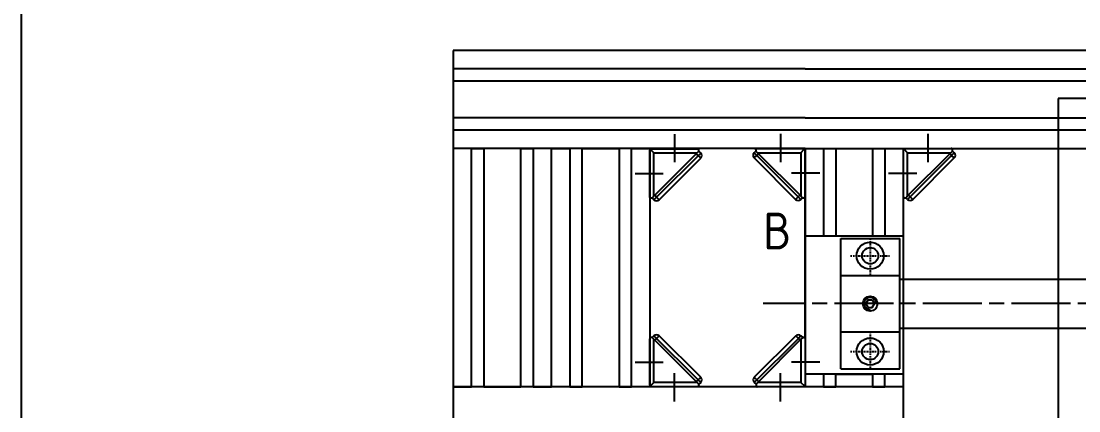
# Model space of a CAD drawing. Header units: millimetres. Extents: x 825 to 4294, y 1031 to 3282.
# Drawn here: x 3453.4 to 3883.6, y 2695.5 to 2854.2 of the extents above; entities that cross this region are included whole.
import ezdxf

# ---------------------------------------------------------------- set-up
doc = ezdxf.new("R2010")
doc.units = ezdxf.units.MM
for name, pattern in [('ACAD_ISO08W100', [36, 24, -3, 6, -3]), ('AUSGEZOGEN', [0]), ('CENTER', [50.8, 31.75, -6.35, 6.35, -6.35]), ('PHL_THICK', [0]), ('STRICHPUNKT', [1, 0.5, -0.25, 0, -0.25])]:
    doc.linetypes.add(name, pattern=pattern)
for name, color, linetype in [('L2STAR', 2, 'AUSGEZOGEN'), ('L5STAR', 7, 'AUSGEZOGEN'), ('M2STAR', 2, 'STRICHPUNKT'), ('osie', 221, 'ACAD_ISO08W100'), ('wozek', 110, 'Continuous')]:
    doc.layers.add(name, color=color, linetype=linetype)
doc.layers.add('linie4fun', color=6, linetype='Continuous', lineweight=25)
doc.styles.get("Standard").update_dxf_attribs({"font": 'geniso.shx'})

# ---------------------------------------------------------------- blocks, each defined once
blk = doc.blocks.new('CCLAB_201911010481883_57')
at = {"color": 92, "linetype": 'CENTER'}
blk.add_line((-6, -10), (5.5, -10), dxfattribs=at)
blk = doc.blocks.new('CCLAB_201911010481883_59')
at = {"color": 92, "linetype": 'CENTER'}
blk.add_line((10, 6), (10, -5.5), dxfattribs=at)

msp = doc.modelspace()

# ---------------------------------------------------------------- linework, layer by layer
msp.add_line((3453.37811, 3274.55207), (3453.37811, 2085.55207))
at = {"layer": 'L2STAR'}
msp.add_arc((3798.74329, 2739.13834), 2.5, 0, 270, dxfattribs=at)
at = {"layer": 'L5STAR'}
for p, q in [((3786.74329, 2712.63834), (3786.74329, 2765.63834)), ((3786.74329, 2765.63834), (3810.74329, 2765.63834)), ((3810.74329, 2712.63834), (3810.74329, 2765.63834)), ((3786.74329, 2750.63834), (3810.74329, 2750.63834)), ((3797.87726, 2740.63834), (3797.01124, 2739.13834)), ((3797.87726, 2737.63834), (3797.01124, 2739.13834)), ((3797.87726, 2740.63834), (3799.60931, 2740.63834)), ((3797.87726, 2737.63834), (3799.60931, 2737.63834)), ((3799.60931, 2740.63834), (3800.47534, 2739.13834)), ((3799.60931, 2737.63834), (3800.47534, 2739.13834)), ((3786.74329, 2727.63834), (3810.74329, 2727.63834)), ((3786.74329, 2712.63834), (3810.74329, 2712.63834))]:
    msp.add_line(p, q, dxfattribs=at)
for centre, radius in [((3798.74329, 2758.63834), 5.5), ((3798.74329, 2758.63834), 3.3), ((3798.74329, 2739.13834), 3), ((3798.74329, 2719.63834), 5.5), ((3798.74329, 2719.63834), 3.3)]:
    msp.add_circle(centre, radius, dxfattribs=at)
at = {"layer": 'linie4fun'}
for p, q in [((3772.24329, 2842.26889), (3629.08669, 2842.26889)), ((3629.08669, 2842.26889), (3629.08669, 2802.26889)), ((4146.74329, 2842.26889), (3772.24329, 2842.26889)), ((3772.24329, 2834.76889), (3629.08669, 2834.76889)), ((3772.24329, 2834.76889), (4146.74329, 2834.76889)), ((3772.24329, 2829.76889), (3629.08669, 2829.76889)), ((4146.74329, 2829.76889), (3772.24329, 2829.76889)), ((3772.24329, 2814.76889), (3629.08669, 2814.76889)), ((3772.24329, 2814.76889), (4146.74329, 2814.76889)), ((3772.24329, 2809.76889), (3629.08669, 2809.76889)), ((4146.74329, 2809.76889), (3772.24329, 2809.76889)), ((3772.24329, 2802.26889), (3629.08669, 2802.26889)), ((3629.08669, 2802.26889), (3629.08669, 2705.32136)), ((3636.58669, 2705.32136), (3636.58669, 2802.26889)), ((3636.58669, 2802.26889), (3641.58669, 2802.26889)), ((3641.58669, 2802.26889), (3641.58669, 2705.32136)), ((3656.58669, 2705.32136), (3656.58669, 2802.26889)), ((3656.58669, 2802.26889), (3661.58669, 2802.26889)), ((3661.58669, 2802.26889), (3661.58669, 2705.32136)), ((3669.08669, 2705.32136), (3669.08669, 2802.26889)), ((3669.08669, 2802.26889), (3676.58669, 2802.26889)), ((3676.58669, 2802.26889), (3676.58669, 2705.32136)), ((3681.58669, 2705.32136), (3681.58669, 2802.26889)), ((3681.58669, 2802.26889), (3696.58669, 2802.26889)), ((3696.58669, 2802.26889), (3696.58669, 2705.32136)), ((3701.58669, 2705.32136), (3701.58669, 2802.26889)), ((3701.58669, 2802.26889), (3709.08669, 2802.26889)), ((3709.08669, 2802.26889), (3709.08669, 2705.32136)), ((3772.24329, 2802.26889), (3812.24329, 2802.26889)), ((3772.24329, 2802.26889), (4146.74329, 2802.26889)), ((3772.24329, 2725.18605), (3772.24329, 2802.26889)), ((3772.24329, 2802.26889), (3772.24329, 2705.32136)), ((3779.74329, 2802.26889), (3779.74329, 2781.28384)), ((3784.74329, 2802.26889), (3784.74329, 2781.28384)), ((3799.74329, 2802.26889), (3799.74329, 2781.28384)), ((3804.74329, 2802.26889), (3804.74329, 2781.28384)), ((3812.24329, 2688.63834), (3812.24329, 2802.26889)), ((3779.74329, 2781.28384), (3779.74329, 2766.55067)), ((3784.74329, 2781.28384), (3784.74329, 2766.55067)), ((3799.74329, 2781.28384), (3799.74329, 2766.55067)), ((3804.74329, 2781.28384), (3804.74329, 2766.55067)), ((3812.24329, 2766.55067), (3772.24329, 2766.55067)), ((3810.74329, 2749.13834), (4106.74329, 2749.13834)), ((3810.74329, 2729.13834), (4106.74329, 2729.13834)), ((3812.24329, 2710.45288), (3772.24329, 2710.45288)), ((3779.74329, 2710.45288), (3779.74329, 2705.32136)), ((3784.74329, 2710.45288), (3799.74329, 2710.45288)), ((3784.74329, 2705.32136), (3784.74329, 2710.45288)), ((3784.74329, 2710.45288), (3799.74329, 2710.45288)), ((3799.74329, 2710.45288), (3799.74329, 2705.32136)), ((3804.74329, 2705.32136), (3804.74329, 2710.45288)), ((3812.24329, 2705.32136), (3629.08669, 2705.32136)), ((3629.08669, 2705.32136), (3636.58669, 2705.32136)), ((3629.08669, 2705.32136), (3629.08669, 2686.85821)), ((3641.58669, 2705.32136), (3656.58669, 2705.32136)), ((3661.58669, 2705.32136), (3669.08669, 2705.32136)), ((3676.58669, 2705.32136), (3681.58669, 2705.32136)), ((3696.58669, 2705.32136), (3701.58669, 2705.32136)), ((3779.74329, 2705.32136), (3784.74329, 2705.32136)), ((3799.74329, 2705.32136), (3804.74329, 2705.32136))]:
    msp.add_line(p, q, dxfattribs=at)
at = {"layer": 'linie4fun', "linetype": 'PHL_THICK'}
for p, q in [((3709.0847, 2801.17913), (3709.08804, 2801.25957)), ((3709.0847, 2782.67913), (3709.0847, 2801.17913)), ((3709.08804, 2801.25957), (3709.09823, 2801.34178)), ((3709.09823, 2801.34178), (3709.11537, 2801.42488)), ((3709.11537, 2801.42488), (3709.14035, 2801.50784)), ((3709.14035, 2801.50784), (3709.17287, 2801.58967)), ((3709.17287, 2801.58967), (3709.21312, 2801.66937)), ((3709.21312, 2801.66937), (3709.26112, 2801.74593)), ((3709.26112, 2801.74593), (3709.31607, 2801.81852)), ((3709.31607, 2801.81852), (3709.3776, 2801.88623)), ((3709.3776, 2801.88623), (3709.44531, 2801.94776)), ((3710.7847, 2800.47913), (3709.3776, 2801.88623)), ((3709.44531, 2801.94776), (3709.5179, 2802.00271)), ((3709.5179, 2802.00271), (3709.59449, 2802.05059)), ((3709.59449, 2802.05059), (3709.67416, 2802.09096)), ((3709.67416, 2802.09096), (3709.75599, 2802.12348)), ((3709.75599, 2802.12348), (3709.83895, 2802.14846)), ((3709.83895, 2802.14846), (3709.92205, 2802.1656)), ((3709.92205, 2802.1656), (3710.00426, 2802.17579)), ((3710.00426, 2802.17579), (3710.0847, 2802.17913)), ((3710.0847, 2802.17913), (3728.5847, 2802.17913)), ((3728.3847, 2800.47913), (3729.0847, 2801.17913)), ((3728.64124, 2802.17582), (3728.5847, 2802.17913)), ((3728.69828, 2802.16581), (3728.64124, 2802.17582)), ((3728.75486, 2802.14928), (3728.69828, 2802.16581)), ((3728.81035, 2802.1251), (3728.75486, 2802.14928)), ((3728.86347, 2802.0942), (3728.81035, 2802.1251)), ((3728.9135, 2802.05581), (3728.86347, 2802.0942)), ((3728.95934, 2802.01026), (3728.9135, 2802.05581)), ((3728.99996, 2801.95765), (3728.95934, 2802.01026)), ((3729.03419, 2801.89813), (3728.99996, 2801.95765)), ((3729.06092, 2801.83183), (3729.03419, 2801.89813)), ((3729.07842, 2801.75883), (3729.06092, 2801.83183)), ((3729.0847, 2801.67913), (3729.07842, 2801.75883)), ((3729.79179, 2800.472), (3729.08468, 2801.17911)), ((3729.0847, 2801.17913), (3729.0847, 2801.67913)), ((3751.5362, 2800.56176), (3752.24331, 2801.26887)), ((3752.24329, 2801.76889), (3752.24968, 2801.84857)), ((3752.24329, 2801.76889), (3752.24329, 2801.26889)), ((3752.24329, 2801.26889), (3752.94329, 2800.56889)), ((3752.24968, 2801.84857), (3752.26708, 2801.92159)), ((3752.26708, 2801.92159), (3752.2938, 2801.98789)), ((3752.2938, 2801.98789), (3752.32803, 2802.04741)), ((3752.32803, 2802.04741), (3752.36864, 2802.10002)), ((3752.36864, 2802.10002), (3752.41449, 2802.14557)), ((3752.41449, 2802.14557), (3752.46449, 2802.18387)), ((3752.46449, 2802.18387), (3752.51772, 2802.21511)), ((3752.51772, 2802.21511), (3752.57313, 2802.23904)), ((3752.57313, 2802.23904), (3752.62979, 2802.25583)), ((3752.62979, 2802.25583), (3752.68678, 2802.26568)), ((3752.68678, 2802.26568), (3752.74329, 2802.26889)), ((3752.74329, 2802.26889), (3771.24329, 2802.26889)), ((3770.54329, 2800.56889), (3771.9504, 2801.97599)), ((3771.24329, 2802.26889), (3771.32373, 2802.26555)), ((3771.32373, 2802.26555), (3771.40594, 2802.25536)), ((3771.40594, 2802.25536), (3771.48904, 2802.23822)), ((3771.48904, 2802.23822), (3771.572, 2802.21324)), ((3771.572, 2802.21324), (3771.65383, 2802.18072)), ((3771.65383, 2802.18072), (3771.73353, 2802.14047)), ((3771.73353, 2802.14047), (3771.81009, 2802.09247)), ((3771.81009, 2802.09247), (3771.88268, 2802.03752)), ((3771.88268, 2802.03752), (3771.9504, 2801.97599)), ((3771.9504, 2801.97599), (3772.01192, 2801.90828)), ((3772.01192, 2801.90828), (3772.06688, 2801.83569)), ((3772.06688, 2801.83569), (3772.11476, 2801.7591)), ((3772.11476, 2801.7591), (3772.15513, 2801.67943)), ((3772.15513, 2801.67943), (3772.18764, 2801.5976)), ((3772.18764, 2801.5976), (3772.21262, 2801.51464)), ((3772.21262, 2801.51464), (3772.22976, 2801.43154)), ((3772.22976, 2801.43154), (3772.23995, 2801.34933)), ((3772.23995, 2801.34933), (3772.24329, 2801.26889)), ((3772.24329, 2801.26889), (3772.24329, 2782.76889)), ((3812.24329, 2801.26889), (3812.24662, 2801.34933)), ((3812.24329, 2782.76889), (3812.24329, 2801.26889)), ((3812.24662, 2801.34933), (3812.25682, 2801.43154)), ((3812.25682, 2801.43154), (3812.27396, 2801.51464)), ((3812.27396, 2801.51464), (3812.29894, 2801.5976)), ((3812.29894, 2801.5976), (3812.33145, 2801.67943)), ((3812.33145, 2801.67943), (3812.3717, 2801.75913)), ((3812.3717, 2801.75913), (3812.4197, 2801.83569)), ((3812.4197, 2801.83569), (3812.47465, 2801.90828)), ((3812.47465, 2801.90828), (3812.53618, 2801.97599)), ((3812.53618, 2801.97599), (3812.6039, 2802.03752)), ((3813.94329, 2800.56889), (3812.53618, 2801.97599)), ((3812.6039, 2802.03752), (3812.67649, 2802.09247)), ((3812.67649, 2802.09247), (3812.75308, 2802.14035)), ((3812.75308, 2802.14035), (3812.83275, 2802.18072)), ((3812.83275, 2802.18072), (3812.91457, 2802.21324)), ((3812.91457, 2802.21324), (3812.99754, 2802.23822)), ((3812.99754, 2802.23822), (3813.08064, 2802.25536)), ((3813.08064, 2802.25536), (3813.16284, 2802.26555)), ((3813.16284, 2802.26555), (3813.24329, 2802.26889)), ((3813.24329, 2802.26889), (3831.74329, 2802.26889)), ((3831.54329, 2800.56889), (3832.24329, 2801.26889)), ((3831.79983, 2802.26558), (3831.74329, 2802.26889)), ((3831.85687, 2802.25557), (3831.79983, 2802.26558)), ((3831.91345, 2802.23904), (3831.85687, 2802.25557)), ((3831.96893, 2802.21486), (3831.91345, 2802.23904)), ((3832.02206, 2802.18396), (3831.96893, 2802.21486)), ((3832.07208, 2802.14557), (3832.02206, 2802.18396)), ((3832.11792, 2802.10002), (3832.07208, 2802.14557)), ((3832.15854, 2802.04741), (3832.11792, 2802.10002)), ((3832.19277, 2801.98789), (3832.15854, 2802.04741)), ((3832.2195, 2801.92159), (3832.19277, 2801.98789)), ((3832.23701, 2801.84859), (3832.2195, 2801.92159)), ((3832.24329, 2801.76889), (3832.23701, 2801.84859)), ((3832.95038, 2800.56176), (3832.24327, 2801.26887)), ((3832.24329, 2801.26889), (3832.24329, 2801.76889)), ((3710.7847, 2800.47913), (3728.3847, 2800.47913)), ((3710.7847, 2782.87913), (3728.3847, 2800.47913)), ((3710.7847, 2782.87913), (3710.7847, 2800.47913)), ((3711.85249, 2782.5327), (3729.79179, 2800.472)), ((3712.91315, 2781.47204), (3729.79179, 2798.35068)), ((3728.73113, 2799.41134), (3728.02402, 2800.11844)), ((3729.79179, 2798.35068), (3728.73113, 2799.41134)), ((3751.5362, 2800.56176), (3752.59686, 2799.5011)), ((3751.5362, 2798.44044), (3752.59686, 2799.5011)), ((3751.5362, 2798.44044), (3768.41484, 2781.5618)), ((3752.59686, 2799.5011), (3753.30397, 2800.2082)), ((3752.59686, 2799.5011), (3770.53616, 2781.5618)), ((3752.94329, 2800.56889), (3770.54329, 2782.96889)), ((3752.94329, 2800.56889), (3770.54329, 2800.56889)), ((3770.54329, 2800.56889), (3770.54329, 2782.96889)), ((3813.94329, 2800.56889), (3831.54329, 2800.56889)), ((3813.94329, 2782.96889), (3831.54329, 2800.56889)), ((3813.94329, 2782.96889), (3813.94329, 2800.56889)), ((3815.01108, 2782.62246), (3832.95038, 2800.56176)), ((3816.07174, 2781.5618), (3832.95038, 2798.44044)), ((3831.88972, 2799.5011), (3831.18261, 2800.2082)), ((3832.95038, 2798.44044), (3831.88972, 2799.5011)), ((3709.08791, 2782.62262), (3709.0847, 2782.67913)), ((3709.09776, 2782.56563), (3709.08791, 2782.62262)), ((3709.11455, 2782.50897), (3709.09776, 2782.56563)), ((3709.13848, 2782.45356), (3709.11455, 2782.50897)), ((3709.16972, 2782.40033), (3709.13848, 2782.45356)), ((3709.20802, 2782.35033), (3709.16972, 2782.40033)), ((3709.25357, 2782.30448), (3709.20802, 2782.35033)), ((3709.30618, 2782.26387), (3709.25357, 2782.30448)), ((3709.3657, 2782.22964), (3709.30618, 2782.26387)), ((3709.432, 2782.20291), (3709.3657, 2782.22964)), ((3709.50502, 2782.18552), (3709.432, 2782.20291)), ((3709.5847, 2782.17913), (3709.50502, 2782.18552)), ((3709.5847, 2782.17913), (3710.0847, 2782.17913)), ((3710.0847, 2782.17913), (3710.7847, 2782.87913)), ((3710.79183, 2781.47204), (3710.08472, 2782.17915)), ((3710.79183, 2781.47204), (3711.85249, 2782.5327)), ((3711.85249, 2782.5327), (3711.14539, 2783.23981)), ((3712.91315, 2781.47204), (3711.85249, 2782.5327)), ((3768.41484, 2781.5618), (3769.4755, 2782.62246)), ((3769.4755, 2782.62246), (3770.18261, 2783.32957)), ((3770.53616, 2781.5618), (3771.24327, 2782.26891)), ((3770.54329, 2782.96889), (3771.24329, 2782.26889)), ((3771.24329, 2782.26889), (3771.74329, 2782.26889)), ((3771.74329, 2782.26889), (3771.82299, 2782.27517)), ((3771.82299, 2782.27517), (3771.89599, 2782.29267)), ((3771.89599, 2782.29267), (3771.96229, 2782.3194)), ((3771.96229, 2782.3194), (3772.02182, 2782.35363)), ((3772.02182, 2782.35363), (3772.07442, 2782.39425)), ((3772.07442, 2782.39425), (3772.11998, 2782.44009)), ((3772.11998, 2782.44009), (3772.15836, 2782.49012)), ((3772.15836, 2782.49012), (3772.18927, 2782.54324)), ((3772.18927, 2782.54324), (3772.21344, 2782.59873)), ((3772.21344, 2782.59873), (3772.22998, 2782.65531)), ((3772.22998, 2782.65531), (3772.23998, 2782.71235)), ((3772.23998, 2782.71235), (3772.24329, 2782.76889)), ((3812.24649, 2782.71238), (3812.24329, 2782.76889)), ((3812.25634, 2782.65539), (3812.24649, 2782.71238)), ((3812.27313, 2782.59873), (3812.25634, 2782.65539)), ((3812.29706, 2782.54332), (3812.27313, 2782.59873)), ((3812.32831, 2782.49009), (3812.29706, 2782.54332)), ((3812.3666, 2782.44009), (3812.32831, 2782.49009)), ((3812.41216, 2782.39424), (3812.3666, 2782.44009)), ((3812.46476, 2782.35363), (3812.41216, 2782.39424)), ((3812.52429, 2782.3194), (3812.46476, 2782.35363)), ((3812.59059, 2782.29267), (3812.52429, 2782.3194)), ((3812.6636, 2782.27528), (3812.59059, 2782.29267)), ((3812.74329, 2782.26889), (3812.6636, 2782.27528)), ((3812.74329, 2782.26889), (3813.24329, 2782.26889)), ((3813.24329, 2782.26889), (3813.94329, 2782.96889)), ((3813.95042, 2781.5618), (3813.24331, 2782.26891)), ((3813.95042, 2781.5618), (3815.01108, 2782.62246)), ((3815.01108, 2782.62246), (3814.30397, 2783.32957)), ((3816.07174, 2781.5618), (3815.01108, 2782.62246)), ((3709.08999, 2724.8779), (3709.08669, 2724.82136)), ((3709.08669, 2706.32136), (3709.08669, 2724.82136)), ((3709.1, 2724.93493), (3709.08999, 2724.8779)), ((3709.11653, 2724.99152), (3709.1, 2724.93493)), ((3709.14071, 2725.047), (3709.11653, 2724.99152)), ((3709.17161, 2725.10013), (3709.14071, 2725.047)), ((3709.21, 2725.15015), (3709.17161, 2725.10013)), ((3709.25555, 2725.19599), (3709.21, 2725.15015)), ((3709.30816, 2725.23661), (3709.25555, 2725.19599)), ((3709.36769, 2725.27084), (3709.30816, 2725.23661)), ((3709.43399, 2725.29757), (3709.36769, 2725.27084)), ((3709.50699, 2725.31508), (3709.43399, 2725.29757)), ((3709.58669, 2725.32136), (3709.50699, 2725.31508)), ((3710.08669, 2725.32136), (3709.58669, 2725.32136)), ((3710.78669, 2724.62136), (3710.08669, 2725.32136)), ((3710.79382, 2726.02844), (3710.08671, 2725.32134)), ((3710.78669, 2707.02136), (3710.78669, 2724.62136)), ((3728.38669, 2707.02136), (3710.78669, 2724.62136)), ((3728.73312, 2708.08914), (3710.79382, 2726.02844)), ((3711.85448, 2724.96778), (3711.14737, 2724.26068)), ((3712.91514, 2726.02844), (3711.85448, 2724.96778)), ((3729.79378, 2709.14981), (3712.91514, 2726.02844)), ((3768.47219, 2726.02844), (3751.59355, 2709.14981)), ((3769.53285, 2724.96778), (3751.59355, 2707.02848)), ((3770.60064, 2724.62136), (3753.00064, 2707.02136)), ((3768.47219, 2726.02844), (3769.53285, 2724.96778)), ((3770.59351, 2726.02844), (3769.53285, 2724.96778)), ((3769.53285, 2724.96778), (3770.23996, 2724.26068)), ((3770.59351, 2726.02844), (3771.30062, 2725.32134)), ((3771.30064, 2725.32136), (3770.60064, 2724.62136)), ((3770.60064, 2724.62136), (3770.60064, 2707.02136)), ((3771.80064, 2725.32136), (3771.30064, 2725.32136)), ((3771.80064, 2725.32136), (3771.88033, 2725.31497)), ((3771.88033, 2725.31497), (3771.95334, 2725.29757)), ((3771.95334, 2725.29757), (3772.01964, 2725.27084)), ((3772.01964, 2725.27084), (3772.07917, 2725.23661)), ((3772.07917, 2725.23661), (3772.13177, 2725.196)), ((3772.13177, 2725.196), (3772.17733, 2725.15015)), ((3772.17733, 2725.15015), (3772.21562, 2725.10016)), ((3772.21562, 2725.10016), (3772.24687, 2725.04693)), ((3772.24687, 2725.04693), (3772.27079, 2724.99152)), ((3772.27079, 2724.99152), (3772.28759, 2724.93485)), ((3772.28759, 2724.93485), (3772.29744, 2724.87786)), ((3772.29744, 2724.87786), (3772.30064, 2724.82136)), ((3772.30064, 2724.82136), (3772.30064, 2706.32136)), ((3709.09002, 2706.24091), (3709.08669, 2706.32136)), ((3710.78669, 2707.02136), (3709.37958, 2705.61425)), ((3728.38669, 2707.02136), (3710.78669, 2707.02136)), ((3728.73312, 2708.08914), (3728.02601, 2707.38204)), ((3729.08669, 2706.32136), (3728.38669, 2707.02136)), ((3729.79378, 2709.14981), (3728.73312, 2708.08914)), ((3729.79378, 2707.02848), (3728.73312, 2708.08914)), ((3729.79378, 2707.02848), (3729.08667, 2706.32138)), ((3729.08669, 2705.82136), (3729.08669, 2706.32136)), ((3751.59355, 2709.14981), (3752.65421, 2708.08914)), ((3751.59355, 2707.02848), (3752.30066, 2706.32138)), ((3753.00064, 2707.02136), (3752.30064, 2706.32136)), ((3752.30064, 2706.32136), (3752.30064, 2705.82136)), ((3752.65421, 2708.08914), (3753.36132, 2707.38204)), ((3770.60064, 2707.02136), (3753.00064, 2707.02136)), ((3770.60064, 2707.02136), (3772.00775, 2705.61425)), ((3772.30064, 2706.32136), (3772.2973, 2706.24091)), ((3709.10022, 2706.1587), (3709.09002, 2706.24091)), ((3709.11736, 2706.0756), (3709.10022, 2706.1587)), ((3709.14234, 2705.99264), (3709.11736, 2706.0756)), ((3709.17485, 2705.91082), (3709.14234, 2705.99264)), ((3709.21522, 2705.83114), (3709.17485, 2705.91082)), ((3709.2631, 2705.75456), (3709.21522, 2705.83114)), ((3709.31805, 2705.68197), (3709.2631, 2705.75456)), ((3709.37958, 2705.61425), (3709.31805, 2705.68197)), ((3709.4473, 2705.55272), (3709.37958, 2705.61425)), ((3709.51989, 2705.49777), (3709.4473, 2705.55272)), ((3709.59645, 2705.44977), (3709.51989, 2705.49777)), ((3709.67615, 2705.40952), (3709.59645, 2705.44977)), ((3709.75797, 2705.37701), (3709.67615, 2705.40952)), ((3709.84094, 2705.35203), (3709.75797, 2705.37701)), ((3709.92404, 2705.33488), (3709.84094, 2705.35203)), ((3710.00624, 2705.32469), (3709.92404, 2705.33488)), ((3710.08669, 2705.32136), (3710.00624, 2705.32469)), ((3728.58669, 2705.32136), (3710.08669, 2705.32136)), ((3728.64319, 2705.32456), (3728.58669, 2705.32136)), ((3728.70018, 2705.33441), (3728.64319, 2705.32456)), ((3728.75685, 2705.3512), (3728.70018, 2705.33441)), ((3728.81226, 2705.37513), (3728.75685, 2705.3512)), ((3728.86549, 2705.40638), (3728.81226, 2705.37513)), ((3728.91548, 2705.44467), (3728.86549, 2705.40638)), ((3728.96134, 2705.49022), (3728.91548, 2705.44467)), ((3729.00194, 2705.54283), (3728.96134, 2705.49022)), ((3729.03618, 2705.60236), (3729.00194, 2705.54283)), ((3729.0629, 2705.66866), (3729.03618, 2705.60236)), ((3729.0803, 2705.74167), (3729.0629, 2705.66866)), ((3729.08669, 2705.82136), (3729.0803, 2705.74167)), ((3752.30064, 2705.82136), (3752.30692, 2705.74166)), ((3752.30692, 2705.74166), (3752.32443, 2705.66866)), ((3752.32443, 2705.66866), (3752.35115, 2705.60236)), ((3752.35115, 2705.60236), (3752.38538, 2705.54283)), ((3752.38538, 2705.54283), (3752.42601, 2705.49022)), ((3752.42601, 2705.49022), (3752.47185, 2705.44467)), ((3752.47185, 2705.44467), (3752.52187, 2705.40628)), ((3752.52187, 2705.40628), (3752.575, 2705.37538)), ((3752.575, 2705.37538), (3752.63048, 2705.3512)), ((3752.63048, 2705.3512), (3752.68706, 2705.33467)), ((3752.68706, 2705.33467), (3752.7441, 2705.32466)), ((3752.7441, 2705.32466), (3752.80064, 2705.32136)), ((3771.30064, 2705.32136), (3752.80064, 2705.32136)), ((3771.38108, 2705.32469), (3771.30064, 2705.32136)), ((3771.46329, 2705.33488), (3771.38108, 2705.32469)), ((3771.54639, 2705.35203), (3771.46329, 2705.33488)), ((3771.62936, 2705.37701), (3771.54639, 2705.35203)), ((3771.71118, 2705.40952), (3771.62936, 2705.37701)), ((3771.79085, 2705.44989), (3771.71118, 2705.40952)), ((3771.86744, 2705.49777), (3771.79085, 2705.44989)), ((3771.94003, 2705.55272), (3771.86744, 2705.49777)), ((3772.00775, 2705.61425), (3771.94003, 2705.55272)), ((3772.06928, 2705.68197), (3772.00775, 2705.61425)), ((3772.12423, 2705.75456), (3772.06928, 2705.68197)), ((3772.17223, 2705.83111), (3772.12423, 2705.75456)), ((3772.21248, 2705.91082), (3772.17223, 2705.83111)), ((3772.24499, 2705.99264), (3772.21248, 2705.91082)), ((3772.26997, 2706.0756), (3772.24499, 2705.99264)), ((3772.28711, 2706.1587), (3772.26997, 2706.0756)), ((3772.2973, 2706.24091), (3772.28711, 2706.1587))]:
    msp.add_line(p, q, dxfattribs=at)
for centre, start, end in [((3728.73113, 2799.41134), 315.0000031, 44.9999942), ((3752.59686, 2799.5011), 135.0000058, 224.9999969), ((3831.88971, 2799.5011), 315.0000031, 44.9999942), ((3711.85249, 2782.5327), 225.0000058, 314.9999969), ((3769.4755, 2782.62246), 225.0000031, 314.9999942), ((3815.01108, 2782.62246), 225.0000058, 314.9999969), ((3711.85448, 2724.96778), 45.0000031, 134.9999942), ((3769.53285, 2724.96778), 45.0000058, 134.9999969), ((3728.73312, 2708.08914), 315.0000058, 44.9999969), ((3752.65421, 2708.08914), 135.0000031, 224.9999942)]:
    msp.add_arc(centre, 1.5, start, end, dxfattribs=at)
at = {"layer": 'M2STAR'}
for p, q in [((3798.74329, 2765.63834), (3798.74329, 2750.63834)), ((3790.74329, 2758.63834), (3806.74329, 2758.63834)), ((3798.74329, 2727.63834), (3798.74329, 2712.63834)), ((3790.74329, 2719.63834), (3806.74329, 2719.63834))]:
    msp.add_line(p, q, dxfattribs=at)
at = {"layer": 'osie'}
msp.add_line((4168.20922, 2739.13834), (3755.21762, 2739.13834), dxfattribs=at)
at = {"layer": 'wozek'}
for p, q in [((4040.21522, 2822.67966), (3875.21522, 2822.67966)), ((3875.21522, 2822.67966), (3875.21522, 2473.54059))]:
    msp.add_line(p, q, dxfattribs=at)

# ---------------------------------------------------------------- block references
for name, p in [('CCLAB_201911010481883_59', (3709.0847, 2802.17913)), ('CCLAB_201911010481883_59', (3812.24329, 2802.26889)), ('CCLAB_201911010481883_57', (3709.0847, 2802.17913)), ('CCLAB_201911010481883_57', (3812.24329, 2802.26889))]:
    msp.add_blockref(name, p)
for name, p, rotation in [('CCLAB_201911010481883_57', (3772.24329, 2802.26889), 270), ('CCLAB_201911010481883_59', (3772.24329, 2802.26889), 270), ('CCLAB_201911010481883_59', (3709.08669, 2705.32136), 90), ('CCLAB_201911010481883_57', (3772.30064, 2705.32136), 180), ('CCLAB_201911010481883_57', (3709.08669, 2705.32136), 90), ('CCLAB_201911010481883_59', (3772.30064, 2705.32136), 180)]:
    msp.add_blockref(name, p, dxfattribs=dict(rotation=rotation))

# ---------------------------------------------------------------- texts
at = {"layer": 'linie4fun', "insert": (3755.21762, 2776.22389), "char_height": 15, "attachment_point": 1}
msp.add_mtext_dynamic_manual_height_columns('B', width=6.4629812, gutter_width=12.5, heights=[0], dxfattribs=at)

doc.saveas('drawing.dxf')
